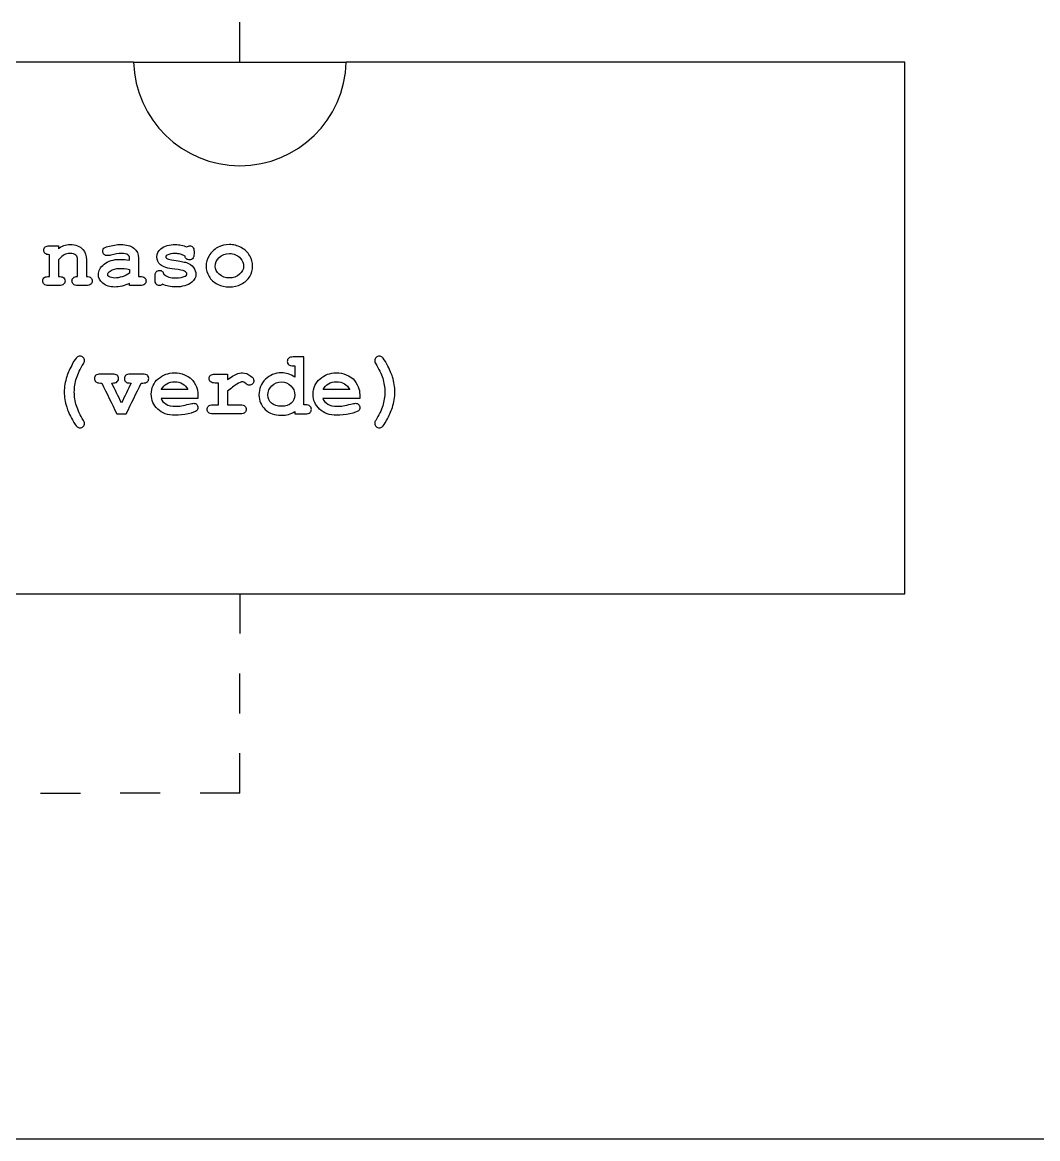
# Model space of a CAD drawing. Header units: millimetres. Extents: x 20 to 629, y 4 to 485.
# Drawn here: x 93.6 to 170, y 4 to 88 of the extents above; entities that cross this region are included whole.
import ezdxf

# ---------------------------------------------------------------- set-up
doc = ezdxf.new("R2010")
doc.units = ezdxf.units.MM
doc.header["$MEASUREMENT"] = 0
doc.layers.add('incisione', color=6, linetype='Continuous', true_color=0xff00ff)
doc.layers.add('taglio', color=178, linetype='Continuous', true_color=0x000000)

msp = doc.modelspace()

# ---------------------------------------------------------------- linework, layer by layer
at = {"layer": 'incisione'}
for points in [[(110, 85), (110, 88)], [(110, 45), (110, 42)], [(110, 36), (110, 39)], [(110, 30), (110, 33)], [(95, 30), (98, 30)], [(104, 30), (101, 30)], [(110, 30), (107, 30)]]:
    msp.add_lwpolyline(points, dxfattribs=at)
for points, knots in [([(96.343, 71.192), (96.129, 71.192), (95.914, 71.192), (95.7, 71.192), (95.537, 71.192), (95.421, 71.161), (95.351, 71.098), (95.282, 71.035), (95.248, 70.954), (95.248, 70.855), (95.248, 70.756), (95.282, 70.675), (95.35, 70.611), (95.418, 70.547), (95.524, 70.515), (95.667, 70.515), (95.667, 69.967), (95.667, 69.42), (95.667, 68.872), (95.493, 68.872), (95.38, 68.855), (95.327, 68.822), (95.221, 68.754), (95.168, 68.658), (95.168, 68.535), (95.168, 68.434), (95.203, 68.352), (95.272, 68.289), (95.342, 68.227), (95.458, 68.195), (95.62, 68.195), (95.877, 68.195), (96.133, 68.195), (96.389, 68.195), (96.552, 68.195), (96.668, 68.227), (96.738, 68.289), (96.807, 68.352), (96.842, 68.433), (96.842, 68.532), (96.842, 68.659), (96.788, 68.756), (96.68, 68.822), (96.629, 68.855), (96.517, 68.872), (96.343, 68.872), (96.343, 69.291), (96.343, 69.71), (96.343, 70.129), (96.524, 70.325), (96.673, 70.453), (96.79, 70.514), (96.908, 70.574), (97.045, 70.604), (97.201, 70.604), (97.408, 70.604), (97.563, 70.56), (97.667, 70.472), (97.746, 70.404), (97.785, 70.296), (97.785, 70.149), (97.785, 69.723), (97.785, 69.298), (97.785, 68.872), (97.642, 68.872), (97.537, 68.84), (97.469, 68.778), (97.4, 68.715), (97.366, 68.634), (97.366, 68.535), (97.366, 68.434), (97.401, 68.352), (97.47, 68.289), (97.54, 68.227), (97.656, 68.195), (97.818, 68.195), (98.022, 68.195), (98.226, 68.195), (98.429, 68.195), (98.592, 68.195), (98.708, 68.227), (98.777, 68.289), (98.847, 68.352), (98.881, 68.433), (98.881, 68.532), (98.881, 68.633), (98.847, 68.715), (98.779, 68.778), (98.711, 68.84), (98.605, 68.872), (98.462, 68.872), (98.462, 69.291), (98.462, 69.71), (98.462, 70.129), (98.462, 70.45), (98.37, 70.71), (98.185, 70.908), (97.952, 71.157), (97.635, 71.281), (97.234, 71.281), (97.061, 71.281), (96.899, 71.255), (96.751, 71.202), (96.602, 71.149), (96.466, 71.07), (96.343, 70.964), (96.343, 71.04), (96.343, 71.116), (96.343, 71.192)], [-36, -36, -36, -36, -35, -35, -35, -34, -34, -34, -33, -33, -33, -32, -32, -32, -31, -31, -31, -30, -30, -30, -29, -29, -29, -28, -28, -28, -27, -27, -27, -26, -26, -26, -25, -25, -25, -24, -24, -24, -23, -23, -23, -22, -22, -22, -21, -21, -21, -20, -20, -20, -19, -19, -19, -18, -18, -18, -17, -17, -17, -16, -16, -16, -15, -15, -15, -14, -14, -14, -13, -13, -13, -12, -12, -12, -11, -11, -11, -10, -10, -10, -9, -9, -9, -8, -8, -8, -7, -7, -7, -6, -6, -6, -5, -5, -5, -4, -4, -4, -3, -3, -3, -2, -2, -2, -1, -1, -1, 0, 0, 0, 0]), ([(101.693, 68.195), (101.957, 68.195), (102.221, 68.195), (102.485, 68.195), (102.648, 68.195), (102.764, 68.227), (102.833, 68.289), (102.903, 68.352), (102.937, 68.433), (102.937, 68.532), (102.937, 68.633), (102.903, 68.715), (102.833, 68.778), (102.764, 68.84), (102.648, 68.872), (102.485, 68.872), (102.447, 68.872), (102.408, 68.872), (102.37, 68.872), (102.37, 69.336), (102.37, 69.8), (102.37, 70.264), (102.37, 70.579), (102.254, 70.827), (102.021, 71.009), (101.789, 71.19), (101.463, 71.281), (101.043, 71.281), (100.902, 71.281), (100.745, 71.267), (100.571, 71.24), (100.397, 71.212), (100.227, 71.175), (100.059, 71.129), (99.934, 71.094), (99.851, 71.064), (99.812, 71.038), (99.772, 71.013), (99.741, 70.98), (99.719, 70.938), (99.697, 70.896), (99.686, 70.846), (99.686, 70.789), (99.686, 70.688), (99.718, 70.605), (99.781, 70.54), (99.843, 70.475), (99.92, 70.443), (100.01, 70.443), (100.076, 70.443), (100.168, 70.457), (100.287, 70.486), (100.606, 70.565), (100.866, 70.604), (101.066, 70.604), (101.31, 70.604), (101.476, 70.573), (101.563, 70.509), (101.65, 70.445), (101.693, 70.362), (101.693, 70.261), (101.693, 70.207), (101.693, 70.153), (101.693, 70.099), (101.425, 70.143), (101.188, 70.165), (100.983, 70.165), (100.473, 70.165), (100.073, 70.044), (99.784, 69.801), (99.494, 69.558), (99.35, 69.294), (99.35, 69.01), (99.35, 68.777), (99.463, 68.564), (99.69, 68.372), (99.916, 68.179), (100.211, 68.083), (100.574, 68.083), (100.741, 68.083), (100.927, 68.106), (101.132, 68.151), (101.337, 68.196), (101.524, 68.263), (101.693, 68.354), (101.693, 68.301), (101.693, 68.248), (101.693, 68.195)], [-29, -29, -29, -29, -28, -28, -28, -27, -27, -27, -26, -26, -26, -25, -25, -25, -24, -24, -24, -23, -23, -23, -22, -22, -22, -21, -21, -21, -20, -20, -20, -19, -19, -19, -18, -18, -18, -17, -17, -17, -16, -16, -16, -15, -15, -15, -14, -14, -14, -13, -13, -13, -12, -12, -12, -11, -11, -11, -10, -10, -10, -9, -9, -9, -8, -8, -8, -7, -7, -7, -6, -6, -6, -5, -5, -5, -4, -4, -4, -3, -3, -3, -2, -2, -2, -1, -1, -1, 0, 0, 0, 0]), ([(105.871, 70.4), (105.889, 70.316), (105.928, 70.249), (105.99, 70.198), (106.052, 70.148), (106.123, 70.123), (106.205, 70.123), (106.326, 70.123), (106.421, 70.173), (106.492, 70.274), (106.527, 70.327), (106.545, 70.427), (106.545, 70.575), (106.545, 70.63), (106.545, 70.685), (106.545, 70.74), (106.545, 70.903), (106.514, 71.019), (106.452, 71.088), (106.391, 71.157), (106.314, 71.192), (106.221, 71.192), (106.19, 71.192), (106.157, 71.184), (106.12, 71.169), (106.084, 71.153), (106.045, 71.13), (106.003, 71.099), (105.871, 71.161), (105.733, 71.207), (105.589, 71.236), (105.445, 71.266), (105.295, 71.281), (105.139, 71.281), (104.69, 71.281), (104.327, 71.171), (104.05, 70.951), (103.845, 70.79), (103.743, 70.589), (103.743, 70.347), (103.743, 70.112), (103.834, 69.914), (104.017, 69.753), (104.199, 69.59), (104.562, 69.48), (105.106, 69.423), (105.471, 69.383), (105.712, 69.335), (105.828, 69.278), (105.945, 69.22), (106.003, 69.148), (106.003, 69.06), (106.003, 69.007), (105.963, 68.956), (105.881, 68.908), (105.71, 68.811), (105.469, 68.763), (105.158, 68.763), (104.969, 68.763), (104.802, 68.785), (104.657, 68.831), (104.512, 68.876), (104.387, 68.942), (104.284, 69.03), (104.253, 69.14), (104.21, 69.218), (104.155, 69.263), (104.1, 69.308), (104.032, 69.331), (103.95, 69.331), (103.849, 69.331), (103.767, 69.296), (103.705, 69.227), (103.642, 69.157), (103.611, 69.041), (103.611, 68.878), (103.611, 68.802), (103.611, 68.727), (103.611, 68.651), (103.611, 68.488), (103.642, 68.372), (103.705, 68.302), (103.767, 68.233), (103.851, 68.198), (103.957, 68.198), (103.997, 68.198), (104.035, 68.206), (104.073, 68.222), (104.11, 68.237), (104.145, 68.259), (104.178, 68.288), (104.317, 68.222), (104.469, 68.172), (104.635, 68.137), (104.801, 68.103), (104.982, 68.086), (105.178, 68.086), (105.667, 68.086), (106.064, 68.204), (106.37, 68.439), (106.583, 68.602), (106.69, 68.805), (106.69, 69.047), (106.69, 69.225), (106.627, 69.394), (106.502, 69.555), (106.376, 69.716), (106.198, 69.837), (105.967, 69.918), (105.791, 69.98), (105.479, 70.041), (105.03, 70.103), (104.785, 70.136), (104.628, 70.17), (104.558, 70.205), (104.465, 70.253), (104.419, 70.303), (104.419, 70.354), (104.419, 70.398), (104.453, 70.438), (104.521, 70.476), (104.675, 70.562), (104.883, 70.604), (105.145, 70.604), (105.277, 70.604), (105.404, 70.587), (105.525, 70.553), (105.646, 70.519), (105.761, 70.468), (105.871, 70.4)], [-43, -43, -43, -43, -42, -42, -42, -41, -41, -41, -40, -40, -40, -39, -39, -39, -38, -38, -38, -37, -37, -37, -36, -36, -36, -35, -35, -35, -34, -34, -34, -33, -33, -33, -32, -32, -32, -31, -31, -31, -30, -30, -30, -29, -29, -29, -28, -28, -28, -27, -27, -27, -26, -26, -26, -25, -25, -25, -24, -24, -24, -23, -23, -23, -22, -22, -22, -21, -21, -21, -20, -20, -20, -19, -19, -19, -18, -18, -18, -17, -17, -17, -16, -16, -16, -15, -15, -15, -14, -14, -14, -13, -13, -13, -12, -12, -12, -11, -11, -11, -10, -10, -10, -9, -9, -9, -8, -8, -8, -7, -7, -7, -6, -6, -6, -5, -5, -5, -4, -4, -4, -3, -3, -3, -2, -2, -2, -1, -1, -1, 0, 0, 0, 0]), ([(110.954, 69.637), (110.954, 69.378), (110.882, 69.126), (110.738, 68.883), (110.594, 68.64), (110.379, 68.447), (110.094, 68.302), (109.809, 68.158), (109.512, 68.086), (109.201, 68.086), (108.893, 68.086), (108.598, 68.157), (108.317, 68.299), (108.035, 68.441), (107.821, 68.634), (107.673, 68.878), (107.526, 69.123), (107.452, 69.378), (107.452, 69.644), (107.452, 69.915), (107.527, 70.18), (107.677, 70.441), (107.826, 70.702), (108.041, 70.907), (108.322, 71.057), (108.602, 71.206), (108.895, 71.281), (109.201, 71.281), (109.509, 71.281), (109.806, 71.205), (110.091, 71.052), (110.376, 70.899), (110.591, 70.693), (110.736, 70.434), (110.881, 70.176), (110.954, 69.91), (110.954, 69.637)], [0, 0, 0, 0, 1, 1, 1, 2, 2, 2, 3, 3, 3, 4, 4, 4, 5, 5, 5, 6, 6, 6, 7, 7, 7, 8, 8, 8, 9, 9, 9, 10, 10, 10, 11, 11, 11, 12, 12, 12, 12]), ([(110.277, 69.634), (110.277, 69.852), (110.199, 70.052), (110.043, 70.235), (109.829, 70.481), (109.549, 70.604), (109.201, 70.604), (108.895, 70.604), (108.64, 70.507), (108.436, 70.311), (108.231, 70.115), (108.129, 69.888), (108.129, 69.631), (108.129, 69.42), (108.232, 69.222), (108.439, 69.038), (108.646, 68.855), (108.9, 68.763), (109.201, 68.763), (109.505, 68.763), (109.76, 68.855), (109.967, 69.038), (110.174, 69.222), (110.277, 69.421), (110.277, 69.634)], [0, 0, 0, 0, 1, 1, 1, 2, 2, 2, 3, 3, 3, 4, 4, 4, 5, 5, 5, 6, 6, 6, 7, 7, 7, 8, 8, 8, 8]), ([(101.693, 69.406), (101.422, 69.459), (101.173, 69.486), (100.944, 69.486), (100.669, 69.486), (100.432, 69.419), (100.234, 69.284), (100.111, 69.198), (100.05, 69.112), (100.05, 69.024), (100.05, 68.96), (100.079, 68.908), (100.139, 68.868), (100.249, 68.796), (100.399, 68.76), (100.591, 68.76), (100.754, 68.76), (100.938, 68.791), (101.144, 68.855), (101.349, 68.919), (101.532, 69.006), (101.693, 69.116), (101.693, 69.213), (101.693, 69.31), (101.693, 69.406)], [0, 0, 0, 0, 1, 1, 1, 2, 2, 2, 3, 3, 3, 4, 4, 4, 5, 5, 5, 6, 6, 6, 7, 7, 7, 8, 8, 8, 8]), ([(96.785, 60.183), (96.785, 60.568), (96.849, 60.957), (96.977, 61.351), (97.072, 61.642), (97.218, 61.965), (97.416, 62.322), (97.559, 62.577), (97.664, 62.734), (97.733, 62.792), (97.801, 62.85), (97.877, 62.879), (97.96, 62.879), (98.057, 62.879), (98.139, 62.846), (98.205, 62.78), (98.271, 62.714), (98.304, 62.635), (98.304, 62.543), (98.304, 62.479), (98.277, 62.403), (98.224, 62.315), (97.987, 61.926), (97.814, 61.56), (97.705, 61.219), (97.596, 60.878), (97.541, 60.533), (97.541, 60.183), (97.541, 59.831), (97.596, 59.484), (97.705, 59.143), (97.814, 58.802), (97.987, 58.437), (98.224, 58.048), (98.277, 57.962), (98.304, 57.886), (98.304, 57.82), (98.304, 57.727), (98.271, 57.648), (98.205, 57.582), (98.139, 57.516), (98.057, 57.483), (97.96, 57.483), (97.879, 57.483), (97.807, 57.51), (97.746, 57.562), (97.658, 57.639), (97.541, 57.812), (97.396, 58.081), (97.187, 58.47), (97.044, 58.791), (96.967, 59.044), (96.846, 59.432), (96.785, 59.811), (96.785, 60.183)], [0, 0, 0, 0, 1, 1, 1, 2, 2, 2, 3, 3, 3, 4, 4, 4, 5, 5, 5, 6, 6, 6, 7, 7, 7, 8, 8, 8, 9, 9, 9, 10, 10, 10, 11, 11, 11, 12, 12, 12, 13, 13, 13, 14, 14, 14, 15, 15, 15, 16, 16, 16, 17, 17, 17, 18, 18, 18, 18]), ([(114.805, 62.82), (114.805, 61.619), (114.805, 60.417), (114.805, 59.216), (114.844, 59.216), (114.882, 59.216), (114.921, 59.216), (115.081, 59.216), (115.197, 59.185), (115.267, 59.122), (115.338, 59.059), (115.373, 58.977), (115.373, 58.876), (115.373, 58.777), (115.338, 58.696), (115.269, 58.633), (115.2, 58.571), (115.084, 58.539), (114.921, 58.539), (114.657, 58.539), (114.393, 58.539), (114.129, 58.539), (114.129, 58.594), (114.129, 58.649), (114.129, 58.704), (113.975, 58.614), (113.814, 58.546), (113.645, 58.5), (113.477, 58.454), (113.303, 58.43), (113.122, 58.43), (112.614, 58.43), (112.205, 58.577), (111.894, 58.871), (111.584, 59.165), (111.429, 59.531), (111.429, 59.968), (111.429, 60.426), (111.592, 60.817), (111.917, 61.14), (112.243, 61.463), (112.64, 61.625), (113.109, 61.625), (113.285, 61.625), (113.458, 61.598), (113.627, 61.544), (113.796, 61.49), (113.964, 61.41), (114.129, 61.302), (114.129, 61.582), (114.129, 61.863), (114.129, 62.143), (114.09, 62.143), (114.052, 62.143), (114.013, 62.143), (113.85, 62.143), (113.734, 62.175), (113.665, 62.237), (113.596, 62.3), (113.561, 62.381), (113.561, 62.48), (113.561, 62.581), (113.596, 62.663), (113.665, 62.726), (113.734, 62.789), (113.85, 62.82), (114.013, 62.82), (114.277, 62.82), (114.541, 62.82), (114.805, 62.82)], [0, 0, 0, 0, 1, 1, 1, 2, 2, 2, 3, 3, 3, 4, 4, 4, 5, 5, 5, 6, 6, 6, 7, 7, 7, 8, 8, 8, 9, 9, 9, 10, 10, 10, 11, 11, 11, 12, 12, 12, 13, 13, 13, 14, 14, 14, 15, 15, 15, 16, 16, 16, 17, 17, 17, 18, 18, 18, 19, 19, 19, 20, 20, 20, 21, 21, 21, 22, 22, 22, 23, 23, 23, 23]), ([(121.653, 60.183), (121.653, 59.798), (121.59, 59.407), (121.462, 59.011), (121.367, 58.721), (121.221, 58.399), (121.023, 58.044), (120.88, 57.789), (120.774, 57.632), (120.706, 57.572), (120.638, 57.513), (120.562, 57.483), (120.479, 57.483), (120.382, 57.483), (120.3, 57.516), (120.234, 57.582), (120.168, 57.648), (120.135, 57.727), (120.135, 57.82), (120.135, 57.886), (120.162, 57.962), (120.215, 58.048), (120.452, 58.437), (120.625, 58.802), (120.734, 59.143), (120.843, 59.484), (120.898, 59.831), (120.898, 60.183), (120.898, 60.533), (120.843, 60.878), (120.734, 61.219), (120.625, 61.56), (120.452, 61.926), (120.215, 62.315), (120.162, 62.403), (120.135, 62.479), (120.135, 62.543), (120.135, 62.635), (120.168, 62.714), (120.234, 62.78), (120.3, 62.846), (120.382, 62.879), (120.479, 62.879), (120.56, 62.879), (120.631, 62.853), (120.693, 62.8), (120.781, 62.725), (120.898, 62.553), (121.043, 62.282), (121.252, 61.893), (121.395, 61.572), (121.472, 61.322), (121.593, 60.932), (121.653, 60.553), (121.653, 60.183)], [0, 0, 0, 0, 1, 1, 1, 2, 2, 2, 3, 3, 3, 4, 4, 4, 5, 5, 5, 6, 6, 6, 7, 7, 7, 8, 8, 8, 9, 9, 9, 10, 10, 10, 11, 11, 11, 12, 12, 12, 13, 13, 13, 14, 14, 14, 15, 15, 15, 16, 16, 16, 17, 17, 17, 18, 18, 18, 18]), ([(101.089, 59.361), (101.332, 59.861), (101.575, 60.36), (101.818, 60.86), (101.638, 60.86), (101.523, 60.875), (101.472, 60.906), (101.362, 60.974), (101.307, 61.072), (101.307, 61.199), (101.307, 61.298), (101.342, 61.379), (101.411, 61.442), (101.48, 61.505), (101.596, 61.536), (101.759, 61.536), (102.068, 61.536), (102.377, 61.536), (102.686, 61.536), (102.849, 61.536), (102.965, 61.505), (103.035, 61.442), (103.104, 61.379), (103.139, 61.297), (103.139, 61.196), (103.139, 61.097), (103.104, 61.016), (103.035, 60.954), (102.965, 60.891), (102.849, 60.86), (102.686, 60.86), (102.649, 60.86), (102.612, 60.86), (102.574, 60.86), (102.197, 60.086), (101.82, 59.313), (101.442, 58.539), (101.207, 58.539), (100.971, 58.539), (100.736, 58.539), (100.359, 59.313), (99.981, 60.086), (99.604, 60.86), (99.572, 60.86), (99.54, 60.86), (99.508, 60.86), (99.345, 60.86), (99.229, 60.891), (99.16, 60.954), (99.091, 61.016), (99.056, 61.098), (99.056, 61.199), (99.056, 61.298), (99.091, 61.379), (99.16, 61.442), (99.229, 61.505), (99.345, 61.536), (99.508, 61.536), (99.811, 61.536), (100.113, 61.536), (100.416, 61.536), (100.576, 61.536), (100.691, 61.505), (100.761, 61.442), (100.83, 61.379), (100.865, 61.297), (100.865, 61.196), (100.865, 61.071), (100.812, 60.975), (100.706, 60.909), (100.653, 60.876), (100.536, 60.86), (100.353, 60.86), (100.598, 60.36), (100.844, 59.861), (101.089, 59.361)], [0, 0, 0, 0, 1, 1, 1, 2, 2, 2, 3, 3, 3, 4, 4, 4, 5, 5, 5, 6, 6, 6, 7, 7, 7, 8, 8, 8, 9, 9, 9, 10, 10, 10, 11, 11, 11, 12, 12, 12, 13, 13, 13, 14, 14, 14, 15, 15, 15, 16, 16, 16, 17, 17, 17, 18, 18, 18, 19, 19, 19, 20, 20, 20, 21, 21, 21, 22, 22, 22, 23, 23, 23, 24, 24, 24, 25, 25, 25, 25]), ([(106.838, 59.694), (106.838, 59.79), (106.838, 59.886), (106.838, 59.982), (106.838, 60.202), (106.803, 60.395), (106.733, 60.562), (106.629, 60.802), (106.498, 61.004), (106.34, 61.166), (106.228, 61.279), (106.057, 61.383), (105.827, 61.48), (105.597, 61.577), (105.344, 61.625), (105.069, 61.625), (104.612, 61.625), (104.207, 61.476), (103.856, 61.178), (103.505, 60.88), (103.33, 60.493), (103.33, 60.018), (103.33, 59.571), (103.492, 59.195), (103.817, 58.889), (104.141, 58.583), (104.574, 58.43), (105.116, 58.43), (105.43, 58.43), (105.758, 58.467), (106.099, 58.541), (106.44, 58.615), (106.655, 58.692), (106.743, 58.774), (106.809, 58.835), (106.842, 58.91), (106.842, 58.998), (106.842, 59.095), (106.811, 59.175), (106.749, 59.239), (106.688, 59.303), (106.612, 59.335), (106.521, 59.335), (106.455, 59.335), (106.337, 59.313), (106.165, 59.269), (105.749, 59.161), (105.416, 59.107), (105.165, 59.107), (104.859, 59.107), (104.617, 59.161), (104.437, 59.269), (104.258, 59.377), (104.133, 59.518), (104.063, 59.694), (104.988, 59.694), (105.913, 59.694), (106.838, 59.694)], [-19, -19, -19, -19, -18, -18, -18, -17, -17, -17, -16, -16, -16, -15, -15, -15, -14, -14, -14, -13, -13, -13, -12, -12, -12, -11, -11, -11, -10, -10, -10, -9, -9, -9, -8, -8, -8, -7, -7, -7, -6, -6, -6, -5, -5, -5, -4, -4, -4, -3, -3, -3, -2, -2, -2, -1, -1, -1, 0, 0, 0, 0]), ([(109.056, 61.536), (108.749, 61.536), (108.442, 61.536), (108.135, 61.536), (107.972, 61.536), (107.856, 61.505), (107.787, 61.442), (107.718, 61.379), (107.683, 61.298), (107.683, 61.199), (107.683, 61.098), (107.718, 61.016), (107.787, 60.954), (107.856, 60.891), (107.972, 60.86), (108.135, 60.86), (108.217, 60.86), (108.298, 60.86), (108.38, 60.86), (108.38, 60.312), (108.38, 59.764), (108.38, 59.216), (108.245, 59.216), (108.111, 59.216), (107.977, 59.216), (107.814, 59.216), (107.698, 59.185), (107.629, 59.122), (107.559, 59.059), (107.525, 58.978), (107.525, 58.879), (107.525, 58.778), (107.559, 58.696), (107.629, 58.633), (107.698, 58.571), (107.814, 58.539), (107.977, 58.539), (108.658, 58.539), (109.339, 58.539), (110.02, 58.539), (110.183, 58.539), (110.299, 58.571), (110.368, 58.633), (110.437, 58.696), (110.472, 58.777), (110.472, 58.876), (110.472, 58.977), (110.437, 59.059), (110.368, 59.122), (110.299, 59.185), (110.183, 59.216), (110.02, 59.216), (109.699, 59.216), (109.377, 59.216), (109.056, 59.216), (109.056, 59.556), (109.056, 59.896), (109.056, 60.236), (109.338, 60.473), (109.573, 60.652), (109.761, 60.77), (109.949, 60.889), (110.09, 60.949), (110.185, 60.949), (110.257, 60.949), (110.34, 60.907), (110.432, 60.823), (110.525, 60.74), (110.613, 60.698), (110.696, 60.698), (110.791, 60.698), (110.872, 60.731), (110.939, 60.798), (111.006, 60.866), (111.04, 60.948), (111.04, 61.044), (111.04, 61.159), (110.969, 61.271), (110.828, 61.381), (110.622, 61.544), (110.408, 61.625), (110.188, 61.625), (110.045, 61.625), (109.892, 61.591), (109.728, 61.523), (109.564, 61.455), (109.34, 61.318), (109.056, 61.114), (109.056, 61.254), (109.056, 61.395), (109.056, 61.536)], [-30, -30, -30, -30, -29, -29, -29, -28, -28, -28, -27, -27, -27, -26, -26, -26, -25, -25, -25, -24, -24, -24, -23, -23, -23, -22, -22, -22, -21, -21, -21, -20, -20, -20, -19, -19, -19, -18, -18, -18, -17, -17, -17, -16, -16, -16, -15, -15, -15, -14, -14, -14, -13, -13, -13, -12, -12, -12, -11, -11, -11, -10, -10, -10, -9, -9, -9, -8, -8, -8, -7, -7, -7, -6, -6, -6, -5, -5, -5, -4, -4, -4, -3, -3, -3, -2, -2, -2, -1, -1, -1, 0, 0, 0, 0]), ([(119.007, 59.694), (119.007, 59.79), (119.007, 59.886), (119.007, 59.982), (119.007, 60.202), (118.971, 60.395), (118.901, 60.562), (118.798, 60.802), (118.667, 61.004), (118.508, 61.166), (118.396, 61.279), (118.225, 61.383), (117.995, 61.48), (117.765, 61.577), (117.513, 61.625), (117.238, 61.625), (116.78, 61.625), (116.376, 61.476), (116.025, 61.178), (115.674, 60.88), (115.498, 60.493), (115.498, 60.018), (115.498, 59.571), (115.661, 59.195), (115.985, 58.889), (116.31, 58.583), (116.743, 58.43), (117.284, 58.43), (117.598, 58.43), (117.926, 58.467), (118.267, 58.541), (118.608, 58.615), (118.823, 58.692), (118.911, 58.774), (118.977, 58.835), (119.01, 58.91), (119.01, 58.998), (119.01, 59.095), (118.979, 59.175), (118.917, 59.239), (118.856, 59.303), (118.78, 59.335), (118.69, 59.335), (118.624, 59.335), (118.505, 59.313), (118.333, 59.269), (117.917, 59.161), (117.584, 59.107), (117.333, 59.107), (117.028, 59.107), (116.785, 59.161), (116.606, 59.269), (116.426, 59.377), (116.301, 59.518), (116.231, 59.694), (117.156, 59.694), (118.081, 59.694), (119.007, 59.694)], [-19, -19, -19, -19, -18, -18, -18, -17, -17, -17, -16, -16, -16, -15, -15, -15, -14, -14, -14, -13, -13, -13, -12, -12, -12, -11, -11, -11, -10, -10, -10, -9, -9, -9, -8, -8, -8, -7, -7, -7, -6, -6, -6, -5, -5, -5, -4, -4, -4, -3, -3, -3, -2, -2, -2, -1, -1, -1, 0, 0, 0, 0]), ([(106.089, 60.371), (105.986, 60.565), (105.85, 60.709), (105.683, 60.805), (105.516, 60.901), (105.317, 60.949), (105.086, 60.949), (104.857, 60.949), (104.659, 60.901), (104.492, 60.805), (104.325, 60.709), (104.188, 60.565), (104.083, 60.371), (104.751, 60.371), (105.42, 60.371), (106.089, 60.371)], [0, 0, 0, 0, 1, 1, 1, 2, 2, 2, 3, 3, 3, 4, 4, 4, 5, 5, 5, 5]), ([(114.129, 59.949), (114.129, 60.228), (114.031, 60.465), (113.835, 60.658), (113.639, 60.852), (113.399, 60.949), (113.116, 60.949), (112.834, 60.949), (112.595, 60.852), (112.399, 60.658), (112.204, 60.465), (112.106, 60.231), (112.106, 59.959), (112.106, 59.71), (112.194, 59.506), (112.37, 59.346), (112.546, 59.187), (112.794, 59.107), (113.116, 59.107), (113.435, 59.107), (113.683, 59.187), (113.861, 59.346), (114.04, 59.506), (114.129, 59.707), (114.129, 59.949)], [0, 0, 0, 0, 1, 1, 1, 2, 2, 2, 3, 3, 3, 4, 4, 4, 5, 5, 5, 6, 6, 6, 7, 7, 7, 8, 8, 8, 8]), ([(118.257, 60.371), (118.154, 60.565), (118.019, 60.709), (117.851, 60.805), (117.684, 60.901), (117.485, 60.949), (117.254, 60.949), (117.025, 60.949), (116.827, 60.901), (116.66, 60.805), (116.493, 60.709), (116.356, 60.565), (116.251, 60.371), (116.92, 60.371), (117.589, 60.371), (118.257, 60.371)], [0, 0, 0, 0, 1, 1, 1, 2, 2, 2, 3, 3, 3, 4, 4, 4, 5, 5, 5, 5])]:
    msp.add_open_spline(points, degree=3, knots=knots, dxfattribs=at)
at = {"layer": 'taglio'}
msp.add_line((35, 4), (305, 4), dxfattribs=at)
for points in [[(102.003, 85), (60, 85), (60, 45), (160, 45), (160, 85), (117.997, 85)], [(102.003, 85), (117.997, 85)]]:
    msp.add_lwpolyline(points, dxfattribs=at)
msp.add_arc((110, 85.213), 8, 181.52729, 358.47271, dxfattribs=at)

doc.saveas('drawing.dxf')
